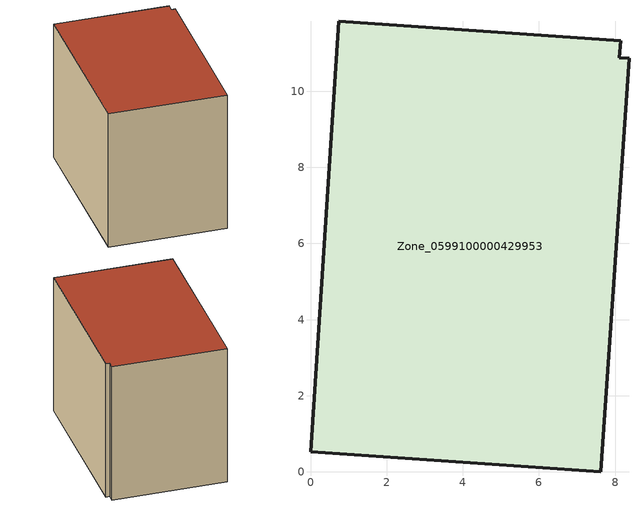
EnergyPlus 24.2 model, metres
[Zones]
Zone_0599100000429953
 floor ground (C_G): 0,0.53 0.74,11.84 8.14,11.32 8.11,10.87 8.36,10.86 7.62,0 z7.53
 wall outside (C_F): 0,0.53 7.62,0 8.36,10.86 8.11,10.87 8.14,11.32 0.74,11.84 0,0.53 z7.53:17.02
 roof outside (C_R): 0.74,11.84 0,0.53 7.62,0 8.36,10.86 8.11,10.87 8.14,11.32 z17.02
[BUILDING]
Pand.0599100000429953: North Axis=0; Terrain=City; Loads Convergence Tolerance Value=0.04; Temperature Convergence Tolerance Value=0.4; Solar Distribution=FullExterior; Maximum Number of Warmup Days=25; Minimum Number of Warmup Days=1
[Site:Location]
Rotterdam.The.Hague.AP_ZH_NLD Design_Conditions: Latitude=51.96; Longitude=4.45; Time Zone=1; Elevation=-4.5
[SITE:GROUNDTEMPERATURE:BUILDINGSURFACE]
18, 18, 18, 18, 18, 18, 18, 18, 18, 18, 18, 18
[MATERIAL] Thermal Absorptance=0.9; Solar Absorptance=0.7; Visible Absorptance=0.7
Name | Roughness | Thickness | Conductivity | Density | Specific Heat
G.TI.2006-2014 | MediumSmooth | 0.15 | 0.06 | 540 | 1210
F.TI.2006-2014 | Rough | 0.3 | 0.12 | 1920 | 840
R.TI.2006-2014 | MediumRough | 0.2 | 0.08 | 1500 | 1000
[CONSTRUCTION]
C_G: G.TI.2006-2014
C_F: F.TI.2006-2014
C_R: R.TI.2006-2014
[ZONE]
Zone_0599100000429953: Type=1; Multiplier=1; Ceiling Height=Autocalculate; Volume=Autocalculate; Floor Area=autocalculate; Part of Total Floor Area=Yes
[ZONEINFILTRATION:DESIGNFLOWRATE]
Infil_Zone_0599100000429953: Zone or ZoneList or Space or SpaceList=Zone_0599100000429953; Schedule=AlwaysOn; Design Flow Rate Calculation Method=Flow/Area; Flow Rate per Floor Area=0.0015; Constant Term Coefficient=1; Temperature Term Coefficient=0; Velocity Term Coefficient=0; Velocity Squared Term Coefficient=0
[HVACTEMPLATE:ZONE:IDEALLOADSAIRSYSTEM]
Zone_0599100000429953: Maximum Heating Supply Air Temperature=50; Minimum Cooling Supply Air Temperature=13; Maximum Heating Supply Air Humidity Ratio=0.0156; Minimum Cooling Supply Air Humidity Ratio=0.0077; Heating Limit=NoLimit; Cooling Limit=NoLimit; Dehumidification Control Type=ConstantSensibleHeatRatio; Cooling Sensible Heat Ratio=0.7; Dehumidification Setpoint=60; Humidification Control Type=None; Humidification Setpoint=30; Outdoor Air Method=None; Outdoor Air Flow Rate per Person=0.00944; Outdoor Air Flow Rate per Zone Floor Area=0; Outdoor Air Flow Rate per Zone=0; Demand Controlled Ventilation Type=None; Outdoor Air Economizer Type=NoEconomizer; Heat Recovery Type=None; Sensible Heat Recovery Effectiveness=0.7; Latent Heat Recovery Effectiveness=0.65
[ZONECONTROL:THERMOSTAT]
ThermostatControl_Zone_0599100000429953: Zone or ZoneList=Zone_0599100000429953; Control Type Schedule=DualSetpointControlType; Control 1=Thermostat_Zone_0599100000429953; Temperature Difference Between Cutout And Setpoint=0
[THERMOSTATSETPOINT:DUALSETPOINT]
Thermostat_Zone_0599100000429953: Heating Setpoint Temperature Schedule=HeatingSetpoint_Zone_0599100000429953; Cooling Setpoint Temperature Schedule=CoolingSetpoint_Zone_0599100000429953
[SCHEDULE:COMPACT]
HeatingSetpoint_Zone_0599100000429953: Through: 12/31, For: AllDays, Until: 24:00, 21
CoolingSetpoint_Zone_0599100000429953: Through: 12/31, For: AllDays, Until: 24:00, 24
DualSetpointControlType: Through: 12/31, For: AllDays, Until: 24:00, 4
AlwaysOn: Through: 12/31, For: AllDays, Until: 24:00, 1
